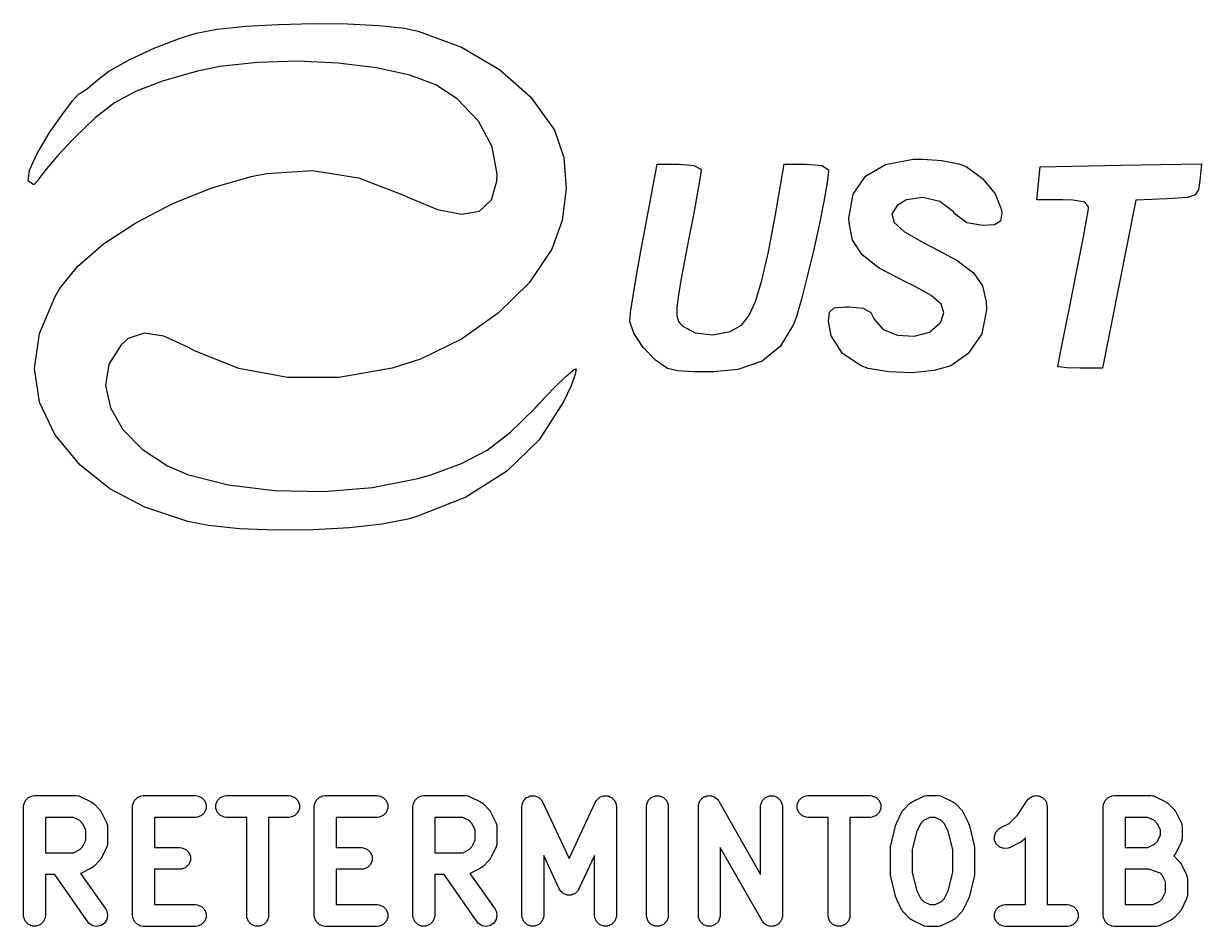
# Model space of a CAD drawing. Header units: inches. Extents: x -1.62 to 1.64, y 0 to 4.72.
# Drawn here: x -0.174 to 0.464, y 2.432 to 2.921 of the extents above; entities that cross this region are included whole.
import ezdxf

# ---------------------------------------------------------------- set-up
doc = ezdxf.new("R2010")
doc.units = ezdxf.units.IN
doc.header["$MEASUREMENT"] = 0
doc.layers.add('BLACK', color=250, linetype='CONTINUOUS')

msp = doc.modelspace()

# ---------------------------------------------------------------- linework, layer by layer
at = {"layer": 'BLACK', "linetype": 'CONTINUOUS'}
for p, q in [((-0.08052, 2.91562), (-0.06912, 2.91782)), ((-0.06912, 2.91782), (-0.05383, 2.91945)), ((-0.05383, 2.91945), (-0.03604, 2.92048)), ((-0.03604, 2.92048), (-0.01714, 2.9209)), ((-0.01714, 2.9209), (0.00147, 2.9207)), ((0.00147, 2.9207), (0.0184, 2.91986)), ((0.0184, 2.91986), (0.03226, 2.91836)), ((0.03226, 2.91836), (0.03965, 2.91685)), ((0.03965, 2.91685), (0.0632, 2.90805)), ((-0.1029, 2.90769), (-0.08865, 2.91311)), ((-0.08865, 2.91311), (-0.08052, 2.91562)), ((-0.11647, 2.90144), (-0.1029, 2.90769)), ((0.0632, 2.90805), (0.08376, 2.896)), ((-0.1278, 2.8951), (-0.11647, 2.90144)), ((-0.0677, 2.89757), (-0.08052, 2.89489)), ((-0.04734, 2.89985), (-0.0677, 2.89757)), ((-0.0255, 2.90045), (-0.04734, 2.89985)), ((-0.00355, 2.89945), (-0.0255, 2.90045)), ((0.01713, 2.89694), (-0.00355, 2.89945)), ((-0.13534, 2.8894), (-0.1278, 2.8951)), ((-0.08052, 2.89489), (-0.09877, 2.88965)), ((0.03517, 2.89298), (0.01713, 2.89694)), ((0.04921, 2.88765), (0.03517, 2.89298)), ((0.08376, 2.896), (0.10058, 2.88125)), ((-0.14352, 2.8831), (-0.13949, 2.88571)), ((-0.13949, 2.88571), (-0.13534, 2.8894)), ((-0.09877, 2.88965), (-0.11301, 2.88427)), ((0.06084, 2.88006), (0.04921, 2.88765)), ((-0.15287, 2.87207), (-0.14756, 2.87899)), ((-0.14756, 2.87899), (-0.14407, 2.88276)), ((-0.14407, 2.88276), (-0.14352, 2.8831)), ((-0.12472, 2.87792), (-0.13537, 2.8698)), ((-0.11301, 2.88427), (-0.12472, 2.87792)), ((0.07238, 2.868), (0.06084, 2.88006)), ((0.10058, 2.88125), (0.1129, 2.86433)), ((-0.15906, 2.8632), (-0.15287, 2.87207)), ((-0.13537, 2.8698), (-0.14644, 2.85909)), ((0.07982, 2.85409), (0.07238, 2.868)), ((-0.16676, 2.85056), (-0.15957, 2.86243)), ((-0.15957, 2.86243), (-0.15906, 2.8632)), ((-0.14644, 2.85909), (-0.14751, 2.85798)), ((0.1129, 2.86433), (0.11357, 2.86309)), ((0.11357, 2.86309), (0.11856, 2.84844)), ((-0.14751, 2.85798), (-0.15546, 2.84938)), ((0.08246, 2.83939), (0.07982, 2.85409)), ((-0.17082, 2.84151), (-0.16676, 2.85056)), ((-0.15546, 2.84938), (-0.16172, 2.84219)), ((0.11856, 2.84844), (0.11996, 2.83155)), ((0.29286, 2.84453), (0.30789, 2.84738)), ((0.30789, 2.84738), (0.31313, 2.84754)), ((0.31313, 2.84754), (0.3234, 2.8468)), ((0.3234, 2.8468), (0.33266, 2.84491)), ((-0.17159, 2.83575), (-0.17082, 2.84151)), ((-0.16172, 2.84219), (-0.16546, 2.83738)), ((-0.0507, 2.83808), (-0.04251, 2.83971)), ((-0.04251, 2.83971), (-0.01756, 2.84125)), ((-0.01756, 2.84125), (0.00734, 2.83729)), ((0.1617, 2.80515), (0.16911, 2.84477)), ((0.16911, 2.84477), (0.18103, 2.84477)), ((0.18103, 2.84477), (0.18909, 2.84406)), ((0.18909, 2.84406), (0.19281, 2.8421)), ((0.19296, 2.84148), (0.19245, 2.83769)), ((0.19281, 2.8421), (0.19296, 2.84148)), ((0.23306, 2.81646), (0.238, 2.84477)), ((0.238, 2.84477), (0.25001, 2.84477)), ((0.25001, 2.84477), (0.25839, 2.84407)), ((0.25839, 2.84407), (0.26187, 2.84186)), ((0.26202, 2.84101), (0.26135, 2.83477)), ((0.26187, 2.84186), (0.26202, 2.84101)), ((0.28196, 2.8382), (0.29286, 2.84453)), ((0.33266, 2.84491), (0.3365, 2.84345)), ((0.3365, 2.84345), (0.34549, 2.83696)), ((0.37493, 2.82544), (0.37666, 2.84339)), ((0.37666, 2.84339), (0.42035, 2.84415)), ((0.42035, 2.84415), (0.46404, 2.84492)), ((0.46404, 2.84492), (0.46317, 2.83587)), ((-0.16892, 2.83372), (-0.17159, 2.83575)), ((-0.16827, 2.83379), (-0.16892, 2.83372)), ((-0.16615, 2.83603), (-0.16827, 2.83379)), ((-0.16546, 2.83738), (-0.16615, 2.83603)), ((-0.0721, 2.83193), (-0.0507, 2.83808)), ((0.00734, 2.83729), (0.03227, 2.82782)), ((0.0794, 2.82536), (0.0823, 2.8355)), ((0.0823, 2.8355), (0.08246, 2.83939)), ((0.19245, 2.83769), (0.19105, 2.82957)), ((0.26135, 2.83477), (0.25956, 2.82457)), ((0.27532, 2.8285), (0.28196, 2.8382)), ((0.34549, 2.83696), (0.35237, 2.8286)), ((0.46317, 2.83587), (0.46247, 2.83089)), ((-0.09328, 2.82339), (-0.0721, 2.83193)), ((0.03227, 2.82782), (0.03412, 2.8269)), ((0.03412, 2.8269), (0.05024, 2.82013)), ((0.11996, 2.83155), (0.1178, 2.81433)), ((0.19105, 2.82957), (0.18896, 2.81819)), ((0.27307, 2.81553), (0.27532, 2.8285)), ((0.35237, 2.8286), (0.35579, 2.8201)), ((0.4607, 2.82811), (0.45651, 2.82678)), ((0.46247, 2.83089), (0.4607, 2.82811)), ((-0.11318, 2.81306), (-0.09328, 2.82339)), ((0.07301, 2.81939), (0.0794, 2.82536)), ((0.25956, 2.82457), (0.25694, 2.81178)), ((0.29917, 2.82234), (0.29637, 2.81778)), ((0.30425, 2.8255), (0.29917, 2.82234)), ((0.31314, 2.82671), (0.30425, 2.8255)), ((0.32227, 2.8245), (0.31314, 2.82671)), ((0.32949, 2.81908), (0.32227, 2.8245)), ((0.38892, 2.82544), (0.37493, 2.82544)), ((0.39432, 2.82529), (0.38892, 2.82544)), ((0.40086, 2.82415), (0.39432, 2.82529)), ((0.40291, 2.82172), (0.40086, 2.82415)), ((0.4018, 2.8144), (0.40278, 2.82049)), ((0.40278, 2.82049), (0.40291, 2.82172)), ((0.42847, 2.82519), (0.41044, 2.73428)), ((0.44539, 2.826), (0.42847, 2.82519)), ((0.44853, 2.82616), (0.44539, 2.826)), ((0.45651, 2.82678), (0.44853, 2.82616)), ((0.05024, 2.82013), (0.06325, 2.81764)), ((0.06325, 2.81764), (0.07301, 2.81939)), ((0.1178, 2.81433), (0.11216, 2.79878)), ((0.18896, 2.81819), (0.18636, 2.80464)), ((0.22949, 2.79736), (0.23306, 2.81646)), ((0.27314, 2.81294), (0.27307, 2.81553)), ((0.29637, 2.81778), (0.29758, 2.81319)), ((0.3306, 2.81776), (0.32949, 2.81908)), ((0.33698, 2.81295), (0.3306, 2.81776)), ((0.35594, 2.81816), (0.35521, 2.81382)), ((0.35579, 2.8201), (0.35594, 2.81816)), ((0.39998, 2.80443), (0.4018, 2.8144)), ((-0.13076, 2.80152), (-0.11318, 2.81306)), ((0.25694, 2.81178), (0.25383, 2.79778)), ((0.27509, 2.80356), (0.27314, 2.81294)), ((0.29758, 2.81319), (0.30321, 2.80812)), ((0.30321, 2.80812), (0.31362, 2.80213)), ((0.34569, 2.81162), (0.33698, 2.81295)), ((0.35195, 2.81198), (0.34569, 2.81162)), ((0.35521, 2.81382), (0.35195, 2.81198)), ((-0.14494, 2.78936), (-0.13076, 2.80152)), ((0.16068, 2.79968), (0.1617, 2.80515)), ((0.18636, 2.80464), (0.18546, 2.80004)), ((0.28028, 2.79568), (0.27509, 2.80356)), ((0.31362, 2.80213), (0.31853, 2.7997)), ((0.39752, 2.79165), (0.39998, 2.80443)), ((0.11216, 2.79878), (0.09982, 2.78055)), ((0.15816, 2.78557), (0.16068, 2.79968)), ((0.18546, 2.80004), (0.18253, 2.7849)), ((0.22595, 2.78181), (0.22949, 2.79736)), ((0.25383, 2.79778), (0.25052, 2.78393)), ((0.28943, 2.78849), (0.28028, 2.79568)), ((0.31853, 2.7997), (0.33177, 2.79263)), ((-0.15469, 2.77718), (-0.14494, 2.78936)), ((0.33177, 2.79263), (0.34047, 2.78599)), ((0.39462, 2.77709), (0.39752, 2.79165)), ((0.15613, 2.77345), (0.15816, 2.78557)), ((0.18253, 2.7849), (0.18065, 2.77423)), ((0.25052, 2.78393), (0.24734, 2.77161)), ((0.30328, 2.78113), (0.28943, 2.78849)), ((0.34047, 2.78599), (0.34544, 2.77884)), ((-0.1572, 2.77277), (-0.15469, 2.77718)), ((0.09982, 2.78055), (0.08311, 2.76399)), ((0.22248, 2.77046), (0.22595, 2.78181)), ((0.30779, 2.77897), (0.30328, 2.78113)), ((0.31758, 2.77356), (0.30779, 2.77897)), ((0.34544, 2.77884), (0.34748, 2.77024)), ((0.39312, 2.76968), (0.39462, 2.77709)), ((-0.16539, 2.75302), (-0.1572, 2.77277)), ((0.15478, 2.76448), (0.15613, 2.77345)), ((0.18065, 2.77423), (0.17977, 2.76709)), ((0.21886, 2.76261), (0.22248, 2.77046)), ((0.24734, 2.77161), (0.2446, 2.7622)), ((0.32295, 2.76894), (0.31758, 2.77356)), ((0.34748, 2.77024), (0.34766, 2.7658)), ((0.39044, 2.75631), (0.39312, 2.76968)), ((0.08311, 2.76399), (0.06311, 2.74992)), ((0.15429, 2.75979), (0.15478, 2.76448)), ((0.17977, 2.76709), (0.17981, 2.76253)), ((0.26202, 2.75975), (0.26252, 2.76467)), ((0.26252, 2.76467), (0.26505, 2.76686)), ((0.26505, 2.76686), (0.27119, 2.76742)), ((0.27119, 2.76742), (0.27314, 2.76743)), ((0.27314, 2.76743), (0.28078, 2.76682)), ((0.28078, 2.76682), (0.28489, 2.76436)), ((0.28489, 2.76436), (0.28679, 2.76078)), ((0.32286, 2.75926), (0.3245, 2.7644)), ((0.3245, 2.7644), (0.32295, 2.76894)), ((0.34766, 2.7658), (0.34508, 2.7529)), ((0.15429, 2.75958), (0.15429, 2.75979)), ((0.15645, 2.75318), (0.15429, 2.75958)), ((0.17981, 2.76253), (0.18073, 2.75962)), ((0.18073, 2.75962), (0.18246, 2.75741)), ((0.18246, 2.75741), (0.18274, 2.75713)), ((0.18274, 2.75713), (0.18985, 2.75339)), ((0.20879, 2.75414), (0.21487, 2.75758)), ((0.21487, 2.75758), (0.21886, 2.76261)), ((0.24307, 2.75798), (0.23582, 2.74599)), ((0.2446, 2.7622), (0.24307, 2.75798)), ((0.26349, 2.75174), (0.26202, 2.75975)), ((0.28679, 2.76078), (0.29155, 2.75516)), ((0.31678, 2.75379), (0.32257, 2.75875)), ((0.32257, 2.75875), (0.32286, 2.75926)), ((-0.1681, 2.73401), (-0.16539, 2.75302)), ((-0.11734, 2.7503), (-0.12128, 2.74695)), ((-0.10875, 2.75321), (-0.11734, 2.7503)), ((-0.09817, 2.75165), (-0.10875, 2.75321)), ((-0.085, 2.74558), (-0.09817, 2.75165)), ((0.16158, 2.74554), (0.15645, 2.75318)), ((0.18985, 2.75339), (0.19933, 2.7524)), ((0.19933, 2.7524), (0.20879, 2.75414)), ((0.26961, 2.7423), (0.26349, 2.75174)), ((0.29155, 2.75516), (0.2994, 2.75208)), ((0.2994, 2.75208), (0.30843, 2.75159)), ((0.30843, 2.75159), (0.31678, 2.75379)), ((0.34508, 2.7529), (0.33761, 2.74222)), ((0.38828, 2.74547), (0.39044, 2.75631)), ((-0.12128, 2.74695), (-0.12788, 2.73649)), ((-0.08153, 2.74369), (-0.085, 2.74558)), ((0.06311, 2.74992), (0.04091, 2.73913)), ((0.16819, 2.73854), (0.16158, 2.74554)), ((0.23582, 2.74599), (0.22606, 2.73803)), ((0.38685, 2.73812), (0.38828, 2.74547)), ((-0.05738, 2.73406), (-0.08153, 2.74369)), ((0.04091, 2.73913), (0.02564, 2.73423)), ((0.17478, 2.73405), (0.16819, 2.73854)), ((0.22606, 2.73803), (0.21293, 2.7336)), ((0.27964, 2.73548), (0.26961, 2.7423)), ((0.33761, 2.74222), (0.32821, 2.7356)), ((0.38633, 2.73523), (0.38685, 2.73812)), ((-0.16535, 2.71579), (-0.1681, 2.73401)), ((-0.12788, 2.73649), (-0.12967, 2.72486)), ((-0.03106, 2.72923), (-0.05738, 2.73406)), ((0.02564, 2.73423), (-0.00319, 2.72927)), ((0.11993, 2.73002), (0.12413, 2.73349)), ((0.12413, 2.73349), (0.12523, 2.73387)), ((0.12523, 2.73387), (0.12483, 2.73086)), ((0.1802, 2.73291), (0.17478, 2.73405)), ((0.18926, 2.73226), (0.1802, 2.73291)), ((0.19988, 2.73226), (0.18926, 2.73226)), ((0.21293, 2.7336), (0.19988, 2.73226)), ((0.28341, 2.73417), (0.27964, 2.73548)), ((0.2946, 2.7322), (0.28341, 2.73417)), ((0.30731, 2.73179), (0.2946, 2.7322)), ((0.31928, 2.73293), (0.30731, 2.73179)), ((0.32821, 2.7356), (0.31928, 2.73293)), ((0.38681, 2.73496), (0.38633, 2.73523)), ((0.3911, 2.73447), (0.38681, 2.73496)), ((0.39839, 2.73428), (0.3911, 2.73447)), ((0.41044, 2.73428), (0.39839, 2.73428)), ((-0.12967, 2.72486), (-0.12701, 2.71281)), ((-0.00319, 2.72927), (-0.03106, 2.72923)), ((0.11348, 2.72373), (0.11993, 2.73002)), ((0.12483, 2.73086), (0.12237, 2.72439)), ((0.10563, 2.71543), (0.11348, 2.72373)), ((0.12237, 2.72439), (0.11846, 2.71598)), ((-0.15714, 2.69838), (-0.16535, 2.71579)), ((-0.12701, 2.71281), (-0.12028, 2.70105)), ((0.08977, 2.69956), (0.10308, 2.71265)), ((0.10308, 2.71265), (0.10563, 2.71543)), ((0.11846, 2.71598), (0.10518, 2.69549)), ((-0.12028, 2.70105), (-0.10985, 2.69032)), ((0.07708, 2.68995), (0.08977, 2.69956)), ((-0.14347, 2.68182), (-0.15714, 2.69838)), ((0.10518, 2.69549), (0.0875, 2.67831)), ((-0.10985, 2.69032), (-0.09609, 2.68135)), ((0.06326, 2.68265), (0.07708, 2.68995)), ((-0.14295, 2.68132), (-0.14347, 2.68182)), ((-0.12728, 2.66886), (-0.14295, 2.68132)), ((-0.09609, 2.68135), (-0.08531, 2.67672)), ((0.04655, 2.67651), (0.06326, 2.68265)), ((-0.08531, 2.67672), (-0.0633, 2.67103)), ((0.01504, 2.6697), (0.0396, 2.6745)), ((0.0396, 2.6745), (0.04655, 2.67651)), ((0.0875, 2.67831), (0.06544, 2.66446)), ((-0.10831, 2.659), (-0.12728, 2.66886)), ((-0.0633, 2.67103), (-0.0381, 2.66797)), ((-0.0381, 2.66797), (-0.01143, 2.66752)), ((-0.01143, 2.66752), (0.01504, 2.6697)), ((0.06544, 2.66446), (0.03905, 2.65398)), ((-0.08504, 2.65121), (-0.10831, 2.659)), ((-0.07394, 2.64904), (-0.08504, 2.65121)), ((-0.05706, 2.64734), (-0.07394, 2.64904)), ((0.02021, 2.64973), (0.00257, 2.64779)), ((0.03412, 2.65253), (0.02021, 2.64973)), ((0.03905, 2.65398), (0.03412, 2.65253)), ((-0.03764, 2.64658), (-0.05706, 2.64734)), ((-0.01724, 2.64674), (-0.03764, 2.64658)), ((0.00257, 2.64779), (-0.01724, 2.64674)), ((-0.17308, 2.50018), (-0.17145, 2.50181)), ((-0.17145, 2.50181), (-0.16932, 2.50269)), ((-0.16932, 2.50269), (-0.16817, 2.5028)), ((-0.16817, 2.5028), (-0.14567, 2.5028)), ((-0.14567, 2.5028), (-0.14452, 2.50269)), ((-0.14452, 2.50269), (-0.14432, 2.50261)), ((-0.14432, 2.50261), (-0.14411, 2.50259)), ((-0.14411, 2.50259), (-0.14303, 2.50218)), ((-0.14303, 2.50218), (-0.13741, 2.49937)), ((-0.11402, 2.50018), (-0.11239, 2.50181)), ((-0.11239, 2.50181), (-0.11027, 2.50269)), ((-0.11027, 2.50269), (-0.10911, 2.5028)), ((-0.10911, 2.5028), (-0.08099, 2.5028)), ((-0.08099, 2.5028), (-0.07984, 2.50269)), ((-0.07984, 2.50269), (-0.07771, 2.50181)), ((-0.07771, 2.50181), (-0.07608, 2.50018)), ((-0.06903, 2.50018), (-0.0674, 2.50181)), ((-0.0674, 2.50181), (-0.06527, 2.50269)), ((-0.06527, 2.50269), (-0.06412, 2.5028)), ((-0.06412, 2.5028), (-0.03037, 2.5028)), ((-0.03037, 2.5028), (-0.02922, 2.50269)), ((-0.02922, 2.50269), (-0.02709, 2.50181)), ((-0.02709, 2.50181), (-0.02546, 2.50018)), ((-0.0156, 2.50018), (-0.01397, 2.50181)), ((-0.01397, 2.50181), (-0.01184, 2.50269)), ((-0.01184, 2.50269), (-0.01069, 2.5028)), ((-0.01069, 2.5028), (0.01743, 2.5028)), ((0.01743, 2.5028), (0.01859, 2.50269)), ((0.01859, 2.50269), (0.02071, 2.50181)), ((0.02071, 2.50181), (0.02234, 2.50018)), ((0.03783, 2.50018), (0.03946, 2.50181)), ((0.03946, 2.50181), (0.04159, 2.50269)), ((0.04159, 2.50269), (0.04274, 2.5028)), ((0.04274, 2.5028), (0.06524, 2.5028)), ((0.06524, 2.5028), (0.06639, 2.50269)), ((0.06639, 2.50269), (0.06659, 2.50261)), ((0.06659, 2.50261), (0.0668, 2.50259)), ((0.0668, 2.50259), (0.06788, 2.50218)), ((0.06788, 2.50218), (0.0735, 2.49937)), ((0.09761, 2.5009), (0.0983, 2.50166)), ((0.0983, 2.50166), (0.09842, 2.50171)), ((0.09842, 2.50171), (0.09852, 2.50181)), ((0.09852, 2.50181), (0.09946, 2.5022)), ((0.09946, 2.5022), (0.10039, 2.50263)), ((0.10039, 2.50263), (0.10052, 2.50264)), ((0.10052, 2.50264), (0.10065, 2.50269)), ((0.10065, 2.50269), (0.10167, 2.50269)), ((0.10167, 2.50269), (0.10269, 2.50273)), ((0.10269, 2.50273), (0.10282, 2.50269)), ((0.10282, 2.50269), (0.10295, 2.50269)), ((0.10295, 2.50269), (0.1039, 2.5023)), ((0.1039, 2.5023), (0.10486, 2.50195)), ((0.10486, 2.50195), (0.10496, 2.50186)), ((0.10496, 2.50186), (0.10508, 2.50181)), ((0.10508, 2.50181), (0.1058, 2.50108)), ((0.13716, 2.50108), (0.13789, 2.50181)), ((0.13789, 2.50181), (0.13801, 2.50186)), ((0.13801, 2.50186), (0.13811, 2.50195)), ((0.13811, 2.50195), (0.13907, 2.5023)), ((0.13907, 2.5023), (0.14002, 2.50269)), ((0.14002, 2.50269), (0.14015, 2.50269)), ((0.14015, 2.50269), (0.14027, 2.50273)), ((0.14027, 2.50273), (0.1413, 2.50269)), ((0.1413, 2.50269), (0.14232, 2.50269)), ((0.14232, 2.50269), (0.14244, 2.50264)), ((0.14244, 2.50264), (0.14257, 2.50263)), ((0.14257, 2.50263), (0.1435, 2.5022)), ((0.1435, 2.5022), (0.14445, 2.50181)), ((0.14445, 2.50181), (0.14454, 2.50171)), ((0.14454, 2.50171), (0.14466, 2.50166)), ((0.14466, 2.50166), (0.14535, 2.5009)), ((0.16438, 2.50018), (0.16601, 2.50181)), ((0.16601, 2.50181), (0.16814, 2.50269)), ((0.16814, 2.50269), (0.17044, 2.50269)), ((0.17044, 2.50269), (0.17257, 2.50181)), ((0.17257, 2.50181), (0.1742, 2.50018)), ((0.19354, 2.50135), (0.19386, 2.50154)), ((0.19386, 2.50154), (0.19413, 2.50181)), ((0.19413, 2.50181), (0.19486, 2.50211)), ((0.19486, 2.50211), (0.19554, 2.5025)), ((0.19554, 2.5025), (0.19591, 2.50254)), ((0.19591, 2.50254), (0.19626, 2.50269)), ((0.19626, 2.50269), (0.19704, 2.50269)), ((0.19704, 2.50269), (0.19782, 2.50279)), ((0.19782, 2.50279), (0.19819, 2.50269)), ((0.19819, 2.50269), (0.19856, 2.50269)), ((0.19856, 2.50269), (0.19929, 2.50239)), ((0.19929, 2.50239), (0.20005, 2.50218)), ((0.20005, 2.50218), (0.20034, 2.50195)), ((0.20034, 2.50195), (0.20069, 2.50181)), ((0.20069, 2.50181), (0.20125, 2.50125)), ((0.22625, 2.50018), (0.22788, 2.50181)), ((0.22788, 2.50181), (0.23, 2.50269)), ((0.23, 2.50269), (0.23231, 2.50269)), ((0.23231, 2.50269), (0.23444, 2.50181)), ((0.23444, 2.50181), (0.23607, 2.50018)), ((0.24593, 2.50018), (0.24756, 2.50181)), ((0.24756, 2.50181), (0.24969, 2.50269)), ((0.24969, 2.50269), (0.25084, 2.5028)), ((0.25084, 2.5028), (0.28459, 2.5028)), ((0.28459, 2.5028), (0.28574, 2.50269)), ((0.28574, 2.50269), (0.28787, 2.50181)), ((0.28787, 2.50181), (0.2895, 2.50018)), ((0.30726, 2.49937), (0.31288, 2.50218)), ((0.31288, 2.50218), (0.31396, 2.50259)), ((0.31396, 2.50259), (0.31417, 2.50261)), ((0.31417, 2.50261), (0.31437, 2.50269)), ((0.31437, 2.50269), (0.31552, 2.5028)), ((0.31552, 2.5028), (0.32115, 2.5028)), ((0.32115, 2.5028), (0.3223, 2.50269)), ((0.3223, 2.50269), (0.32249, 2.50261)), ((0.32249, 2.50261), (0.3227, 2.50259)), ((0.3227, 2.50259), (0.32379, 2.50218)), ((0.32379, 2.50218), (0.32941, 2.49937)), ((0.37088, 2.50139), (0.37129, 2.50181)), ((0.37129, 2.50181), (0.37183, 2.50203)), ((0.37183, 2.50203), (0.37231, 2.50235)), ((0.37231, 2.50235), (0.37288, 2.50246)), ((0.37288, 2.50246), (0.37342, 2.50269)), ((0.37342, 2.50269), (0.374, 2.50269)), ((0.374, 2.50269), (0.37457, 2.5028)), ((0.37457, 2.5028), (0.37514, 2.50269)), ((0.37514, 2.50269), (0.37573, 2.50269)), ((0.37573, 2.50269), (0.37626, 2.50247)), ((0.37626, 2.50247), (0.37683, 2.50235)), ((0.37683, 2.50235), (0.37732, 2.50203)), ((0.37732, 2.50203), (0.37786, 2.50181)), ((0.37786, 2.50181), (0.37827, 2.5014)), ((0.41185, 2.50018), (0.41348, 2.50181)), ((0.41348, 2.50181), (0.41561, 2.50269)), ((0.41561, 2.50269), (0.41676, 2.5028)), ((0.41676, 2.5028), (0.43644, 2.5028)), ((0.43644, 2.5028), (0.4376, 2.50269)), ((0.4376, 2.50269), (0.43779, 2.50261)), ((0.43779, 2.50261), (0.438, 2.50259)), ((0.438, 2.50259), (0.43908, 2.50218)), ((0.43908, 2.50218), (0.44471, 2.49937)), ((-0.17407, 2.4969), (-0.17396, 2.49805)), ((-0.17407, 2.43784), (-0.17407, 2.4969)), ((-0.17396, 2.49805), (-0.17308, 2.50018)), ((-0.13741, 2.49937), (-0.13691, 2.49905)), ((-0.13691, 2.49905), (-0.13677, 2.49899)), ((-0.13677, 2.49899), (-0.1366, 2.49886)), ((-0.1366, 2.49886), (-0.13643, 2.49875)), ((-0.13643, 2.49875), (-0.13632, 2.49863)), ((-0.13632, 2.49863), (-0.13587, 2.49826)), ((-0.13587, 2.49826), (-0.13306, 2.49545)), ((-0.13306, 2.49545), (-0.13269, 2.495)), ((-0.11502, 2.4969), (-0.11491, 2.49805)), ((-0.11502, 2.43784), (-0.11502, 2.4969)), ((-0.11491, 2.49805), (-0.11402, 2.50018)), ((-0.07608, 2.50018), (-0.0752, 2.49805)), ((-0.0752, 2.49574), (-0.07608, 2.49362)), ((-0.0752, 2.49805), (-0.0752, 2.49574)), ((-0.06991, 2.49805), (-0.06903, 2.50018)), ((-0.06991, 2.49574), (-0.06991, 2.49805)), ((-0.06903, 2.49362), (-0.06991, 2.49574)), ((-0.02546, 2.50018), (-0.02458, 2.49805)), ((-0.02458, 2.49574), (-0.02546, 2.49362)), ((-0.02458, 2.49805), (-0.02458, 2.49574)), ((-0.01659, 2.4969), (-0.01648, 2.49805)), ((-0.01659, 2.43784), (-0.01659, 2.4969)), ((-0.01648, 2.49805), (-0.0156, 2.50018)), ((0.02234, 2.50018), (0.02322, 2.49805)), ((0.02322, 2.49574), (0.02234, 2.49362)), ((0.02322, 2.49805), (0.02322, 2.49574)), ((0.03684, 2.4969), (0.03695, 2.49805)), ((0.03684, 2.43784), (0.03684, 2.4969)), ((0.03695, 2.49805), (0.03783, 2.50018)), ((0.0735, 2.49937), (0.074, 2.49905)), ((0.074, 2.49905), (0.07414, 2.49899)), ((0.07414, 2.49899), (0.07431, 2.49886)), ((0.07431, 2.49886), (0.07448, 2.49875)), ((0.07448, 2.49875), (0.07459, 2.49863)), ((0.07459, 2.49863), (0.07504, 2.49826)), ((0.07504, 2.49826), (0.07785, 2.49545)), ((0.07785, 2.49545), (0.07822, 2.495)), ((0.09589, 2.4969), (0.09597, 2.49765)), ((0.09589, 2.43784), (0.09589, 2.4969)), ((0.09596, 2.49779), (0.09599, 2.49787)), ((0.09597, 2.49765), (0.09596, 2.49779)), ((0.09599, 2.49787), (0.09601, 2.49805)), ((0.09601, 2.49805), (0.0964, 2.499)), ((0.0964, 2.499), (0.09675, 2.49996)), ((0.09675, 2.49996), (0.09684, 2.50006)), ((0.09684, 2.50006), (0.09689, 2.50018)), ((0.09689, 2.50018), (0.09761, 2.5009)), ((0.1058, 2.50108), (0.10656, 2.50039)), ((0.10656, 2.50039), (0.10665, 2.50023)), ((0.10665, 2.50023), (0.10671, 2.50018)), ((0.10671, 2.50018), (0.10676, 2.50005)), ((0.10676, 2.50005), (0.10715, 2.49939)), ((0.10715, 2.49939), (0.12148, 2.46868)), ((0.12148, 2.46868), (0.13582, 2.49939)), ((0.13582, 2.49939), (0.1362, 2.50005)), ((0.1362, 2.50005), (0.13626, 2.50018)), ((0.13626, 2.50018), (0.13631, 2.50023)), ((0.13631, 2.50023), (0.13641, 2.50039)), ((0.13641, 2.50039), (0.13716, 2.50108)), ((0.14535, 2.5009), (0.14608, 2.50018)), ((0.14608, 2.50018), (0.14613, 2.50006)), ((0.14613, 2.50006), (0.14622, 2.49996)), ((0.14622, 2.49996), (0.14657, 2.499)), ((0.14657, 2.499), (0.14696, 2.49805)), ((0.14696, 2.49805), (0.14698, 2.49787)), ((0.14698, 2.49787), (0.147, 2.49779)), ((0.147, 2.49779), (0.147, 2.49765)), ((0.147, 2.49765), (0.14707, 2.4969)), ((0.14707, 2.4969), (0.14707, 2.43784)), ((0.16338, 2.4969), (0.1635, 2.49805)), ((0.16338, 2.43784), (0.16338, 2.4969)), ((0.1635, 2.49805), (0.16438, 2.50018)), ((0.1742, 2.50018), (0.17508, 2.49805)), ((0.17508, 2.49805), (0.17519, 2.4969)), ((0.17519, 2.4969), (0.17519, 2.43784)), ((0.1915, 2.4969), (0.19153, 2.49719)), ((0.1915, 2.43784), (0.1915, 2.4969)), ((0.19152, 2.49731), (0.19156, 2.49746)), ((0.19153, 2.49719), (0.19152, 2.49731)), ((0.19156, 2.49746), (0.19162, 2.49805)), ((0.19162, 2.49805), (0.19192, 2.49877)), ((0.19192, 2.49877), (0.19213, 2.49953)), ((0.19213, 2.49953), (0.19236, 2.49983)), ((0.19236, 2.49983), (0.1925, 2.50018)), ((0.1925, 2.50018), (0.19306, 2.50073)), ((0.19306, 2.50073), (0.19354, 2.50135)), ((0.20125, 2.50125), (0.20187, 2.50077)), ((0.20187, 2.50077), (0.20221, 2.50029)), ((0.20221, 2.50029), (0.20232, 2.50018)), ((0.20232, 2.50018), (0.20237, 2.50007)), ((0.20237, 2.50007), (0.20254, 2.49983)), ((0.20254, 2.49983), (0.22525, 2.46008)), ((0.22525, 2.4969), (0.22536, 2.49805)), ((0.22525, 2.46008), (0.22525, 2.4969)), ((0.22536, 2.49805), (0.22625, 2.50018)), ((0.23607, 2.50018), (0.23695, 2.49805)), ((0.23695, 2.49805), (0.23706, 2.4969)), ((0.23706, 2.4969), (0.23706, 2.43784)), ((0.24505, 2.49805), (0.24593, 2.50018)), ((0.24505, 2.49574), (0.24505, 2.49805)), ((0.24593, 2.49362), (0.24505, 2.49574)), ((0.2895, 2.50018), (0.29038, 2.49805)), ((0.29038, 2.49574), (0.2895, 2.49362)), ((0.29038, 2.49805), (0.29038, 2.49574)), ((0.30254, 2.495), (0.30291, 2.49545)), ((0.30291, 2.49545), (0.30572, 2.49826)), ((0.30572, 2.49826), (0.30617, 2.49863)), ((0.30617, 2.49863), (0.30628, 2.49875)), ((0.30628, 2.49875), (0.30645, 2.49886)), ((0.30645, 2.49886), (0.30662, 2.49899)), ((0.30662, 2.49899), (0.30676, 2.49905)), ((0.30676, 2.49905), (0.30726, 2.49937)), ((0.32941, 2.49937), (0.32991, 2.49905)), ((0.32991, 2.49905), (0.33005, 2.49899)), ((0.33005, 2.49899), (0.33021, 2.49886)), ((0.33021, 2.49886), (0.33039, 2.49875)), ((0.33039, 2.49875), (0.33049, 2.49863)), ((0.33049, 2.49863), (0.33095, 2.49826)), ((0.33095, 2.49826), (0.33376, 2.49545)), ((0.33376, 2.49545), (0.33413, 2.495)), ((0.36436, 2.49222), (0.36966, 2.50017)), ((0.36966, 2.50017), (0.36966, 2.50018)), ((0.36966, 2.50018), (0.36967, 2.50018)), ((0.36967, 2.50018), (0.3704, 2.50107)), ((0.36967, 2.50018), (0.36967, 2.50018)), ((0.3704, 2.50107), (0.37088, 2.50139)), ((0.37827, 2.5014), (0.37875, 2.50108)), ((0.37875, 2.50108), (0.37907, 2.50059)), ((0.37907, 2.50059), (0.37949, 2.50018)), ((0.37949, 2.50018), (0.37971, 2.49964)), ((0.37971, 2.49964), (0.38003, 2.49916)), ((0.38003, 2.49916), (0.38014, 2.49859)), ((0.38014, 2.49859), (0.38037, 2.49805)), ((0.38037, 2.49805), (0.38048, 2.49691)), ((0.38048, 2.49691), (0.38048, 2.4969)), ((0.38048, 2.4969), (0.38048, 2.4969)), ((0.38048, 2.4969), (0.38048, 2.4969)), ((0.38048, 2.4969), (0.38048, 2.44375)), ((0.41085, 2.4969), (0.41097, 2.49805)), ((0.41085, 2.43784), (0.41085, 2.4969)), ((0.41097, 2.49805), (0.41185, 2.50018)), ((0.44471, 2.49937), (0.4452, 2.49905)), ((0.4452, 2.49905), (0.44535, 2.49899)), ((0.44535, 2.49899), (0.44551, 2.49886)), ((0.44551, 2.49886), (0.44569, 2.49875)), ((0.44569, 2.49875), (0.44579, 2.49863)), ((0.44579, 2.49863), (0.44624, 2.49826)), ((0.44624, 2.49826), (0.44906, 2.49545)), ((0.44906, 2.49545), (0.44943, 2.495)), ((-0.14707, 2.49099), (-0.16226, 2.49099)), ((-0.16226, 2.49099), (-0.16226, 2.47187)), ((-0.14355, 2.48923), (-0.14707, 2.49099)), ((-0.14209, 2.48777), (-0.14355, 2.48923)), ((-0.13269, 2.495), (-0.13257, 2.49489)), ((-0.13257, 2.49489), (-0.13246, 2.49472)), ((-0.13246, 2.49472), (-0.13232, 2.49455)), ((-0.13232, 2.49455), (-0.13227, 2.49441)), ((-0.13227, 2.49441), (-0.13195, 2.49391)), ((-0.13195, 2.49391), (-0.12914, 2.48829)), ((-0.08099, 2.49099), (-0.10321, 2.49099)), ((-0.10321, 2.49099), (-0.10321, 2.47468)), ((-0.07984, 2.4911), (-0.08099, 2.49099)), ((-0.07771, 2.49199), (-0.07984, 2.4911)), ((-0.07608, 2.49362), (-0.07771, 2.49199)), ((-0.0674, 2.49199), (-0.06903, 2.49362)), ((-0.06527, 2.4911), (-0.0674, 2.49199)), ((-0.06412, 2.49099), (-0.06527, 2.4911)), ((-0.05315, 2.49099), (-0.06412, 2.49099)), ((-0.05315, 2.43784), (-0.05315, 2.49099)), ((-0.03037, 2.49099), (-0.04134, 2.49099)), ((-0.04134, 2.49099), (-0.04134, 2.43784)), ((-0.02922, 2.4911), (-0.03037, 2.49099)), ((-0.02709, 2.49199), (-0.02922, 2.4911)), ((-0.02546, 2.49362), (-0.02709, 2.49199)), ((0.01743, 2.49099), (-0.00478, 2.49099)), ((-0.00478, 2.49099), (-0.00478, 2.47468)), ((0.01859, 2.4911), (0.01743, 2.49099)), ((0.02071, 2.49199), (0.01859, 2.4911)), ((0.02234, 2.49362), (0.02071, 2.49199)), ((0.06385, 2.49099), (0.04865, 2.49099)), ((0.04865, 2.49099), (0.04865, 2.47187)), ((0.06737, 2.48923), (0.06385, 2.49099)), ((0.06882, 2.48777), (0.06737, 2.48923)), ((0.07822, 2.495), (0.07834, 2.49489)), ((0.07834, 2.49489), (0.07845, 2.49472)), ((0.07845, 2.49472), (0.07859, 2.49455)), ((0.07859, 2.49455), (0.07865, 2.49441)), ((0.07865, 2.49441), (0.07896, 2.49391)), ((0.07896, 2.49391), (0.08177, 2.48829)), ((0.24756, 2.49199), (0.24593, 2.49362)), ((0.24969, 2.4911), (0.24756, 2.49199)), ((0.25084, 2.49099), (0.24969, 2.4911)), ((0.26181, 2.49099), (0.25084, 2.49099)), ((0.26181, 2.43784), (0.26181, 2.49099)), ((0.28459, 2.49099), (0.27362, 2.49099)), ((0.27362, 2.49099), (0.27362, 2.43784)), ((0.28574, 2.4911), (0.28459, 2.49099)), ((0.28787, 2.49199), (0.28574, 2.4911)), ((0.2895, 2.49362), (0.28787, 2.49199)), ((0.29899, 2.48829), (0.3018, 2.49391)), ((0.3018, 2.49391), (0.30211, 2.49441)), ((0.30211, 2.49441), (0.30217, 2.49455)), ((0.30217, 2.49455), (0.30231, 2.49472)), ((0.30231, 2.49472), (0.30242, 2.49489)), ((0.30242, 2.49489), (0.30254, 2.495)), ((0.31339, 2.48923), (0.31194, 2.48777)), ((0.31691, 2.49099), (0.31339, 2.48923)), ((0.31975, 2.49099), (0.31691, 2.49099)), ((0.32327, 2.48923), (0.31975, 2.49099)), ((0.32473, 2.48777), (0.32327, 2.48923)), ((0.33413, 2.495), (0.33425, 2.49489)), ((0.33425, 2.49489), (0.33436, 2.49472)), ((0.33436, 2.49472), (0.33449, 2.49455)), ((0.33449, 2.49455), (0.33455, 2.49441)), ((0.33455, 2.49441), (0.33486, 2.49391)), ((0.33486, 2.49391), (0.33768, 2.48829)), ((0.35983, 2.48769), (0.36436, 2.49222)), ((0.43505, 2.49099), (0.42266, 2.49099)), ((0.42266, 2.49099), (0.42266, 2.47468)), ((0.43857, 2.48923), (0.43505, 2.49099)), ((0.44003, 2.48777), (0.43857, 2.48923)), ((0.44943, 2.495), (0.44954, 2.49489)), ((0.44954, 2.49489), (0.44966, 2.49472)), ((0.44966, 2.49472), (0.44979, 2.49455)), ((0.44979, 2.49455), (0.44985, 2.49441)), ((0.44985, 2.49441), (0.45016, 2.49391)), ((0.45016, 2.49391), (0.45297, 2.48829)), ((-0.14033, 2.48425), (-0.14209, 2.48777)), ((-0.14033, 2.47861), (-0.14033, 2.48425)), ((-0.12914, 2.48829), (-0.12873, 2.48721)), ((-0.12873, 2.48721), (-0.12871, 2.487)), ((-0.12871, 2.487), (-0.12863, 2.4868)), ((-0.12863, 2.4868), (-0.12852, 2.48565)), ((-0.12852, 2.48565), (-0.12852, 2.47721)), ((0.07058, 2.48425), (0.06882, 2.48777)), ((0.07058, 2.47861), (0.07058, 2.48425)), ((0.08177, 2.48829), (0.08218, 2.48721)), ((0.08218, 2.48721), (0.0822, 2.487)), ((0.0822, 2.487), (0.08228, 2.4868)), ((0.08228, 2.4868), (0.08239, 2.48565)), ((0.08239, 2.48565), (0.08239, 2.47721)), ((0.29573, 2.47583), (0.29854, 2.48708)), ((0.29854, 2.48708), (0.29857, 2.48717)), ((0.29857, 2.48717), (0.29858, 2.48721)), ((0.29858, 2.48721), (0.29876, 2.48769)), ((0.29876, 2.48769), (0.29893, 2.48817)), ((0.29893, 2.48817), (0.29896, 2.4882)), ((0.29896, 2.4882), (0.29899, 2.48829)), ((0.30984, 2.48359), (0.30737, 2.47367)), ((0.31194, 2.48777), (0.30984, 2.48359)), ((0.32682, 2.48359), (0.32473, 2.48777)), ((0.3293, 2.47367), (0.32682, 2.48359)), ((0.33768, 2.48829), (0.33771, 2.4882)), ((0.33771, 2.4882), (0.33773, 2.48817)), ((0.33773, 2.48817), (0.33791, 2.48769)), ((0.33791, 2.48769), (0.33809, 2.48721)), ((0.33809, 2.48721), (0.33809, 2.48717)), ((0.33809, 2.48717), (0.33812, 2.48708)), ((0.33812, 2.48708), (0.34093, 2.47583)), ((0.35184, 2.48076), (0.35257, 2.48295)), ((0.35257, 2.48295), (0.35408, 2.48469)), ((0.35408, 2.48469), (0.35506, 2.48531)), ((0.35506, 2.48531), (0.35983, 2.48769)), ((0.44179, 2.48425), (0.44003, 2.48777)), ((0.44179, 2.48142), (0.44179, 2.48425)), ((0.45297, 2.48829), (0.45339, 2.48721)), ((0.45339, 2.48721), (0.4534, 2.487)), ((0.4534, 2.487), (0.45348, 2.4868)), ((0.45348, 2.4868), (0.4536, 2.48565)), ((0.4536, 2.48565), (0.4536, 2.48002)), ((-0.14209, 2.47509), (-0.14033, 2.47861)), ((-0.12863, 2.47606), (-0.12871, 2.47586)), ((-0.12852, 2.47721), (-0.12863, 2.47606)), ((0.06882, 2.47509), (0.07058, 2.47861)), ((0.08228, 2.47606), (0.0822, 2.47586)), ((0.08239, 2.47721), (0.08228, 2.47606)), ((0.35201, 2.47846), (0.35184, 2.48076)), ((0.35304, 2.4764), (0.35201, 2.47846)), ((0.35478, 2.47489), (0.35304, 2.4764)), ((0.36597, 2.47755), (0.36034, 2.47474)), ((0.36646, 2.47787), (0.36597, 2.47755)), ((0.36661, 2.47793), (0.36646, 2.47787)), ((0.36677, 2.47806), (0.36661, 2.47793)), ((0.36695, 2.47817), (0.36677, 2.47806)), ((0.36705, 2.47829), (0.36695, 2.47817)), ((0.3675, 2.47866), (0.36705, 2.47829)), ((0.36867, 2.47983), (0.3675, 2.47866)), ((0.36867, 2.44375), (0.36867, 2.47983)), ((0.43505, 2.47468), (0.43857, 2.47644)), ((0.43857, 2.47644), (0.44003, 2.4779)), ((0.44003, 2.4779), (0.44179, 2.48142)), ((0.45297, 2.47738), (0.45016, 2.47176)), ((0.45339, 2.47846), (0.45297, 2.47738)), ((0.4534, 2.47868), (0.45339, 2.47846)), ((0.45348, 2.47887), (0.4534, 2.47868)), ((0.4536, 2.48002), (0.45348, 2.47887)), ((-0.16226, 2.47187), (-0.14707, 2.47187)), ((-0.14707, 2.47187), (-0.14355, 2.47363)), ((-0.14355, 2.47363), (-0.14209, 2.47509)), ((-0.12914, 2.47457), (-0.13195, 2.46895)), ((-0.12873, 2.47565), (-0.12914, 2.47457)), ((-0.12871, 2.47586), (-0.12873, 2.47565)), ((-0.10321, 2.47468), (-0.08943, 2.47468)), ((-0.08943, 2.47468), (-0.08828, 2.47457)), ((-0.08828, 2.47457), (-0.08615, 2.47369)), ((-0.08615, 2.47369), (-0.08452, 2.47206)), ((-0.08452, 2.47206), (-0.08364, 2.46993)), ((-0.08364, 2.46993), (-0.08364, 2.46762)), ((-0.00478, 2.47468), (0.009, 2.47468)), ((0.009, 2.47468), (0.01015, 2.47457)), ((0.01015, 2.47457), (0.01228, 2.47369)), ((0.01228, 2.47369), (0.01391, 2.47206)), ((0.01391, 2.47206), (0.01479, 2.46993)), ((0.01479, 2.46993), (0.01479, 2.46762)), ((0.04865, 2.47187), (0.06385, 2.47187)), ((0.06385, 2.47187), (0.06737, 2.47363)), ((0.06737, 2.47363), (0.06882, 2.47509)), ((0.08177, 2.47457), (0.07896, 2.46895)), ((0.08218, 2.47565), (0.08177, 2.47457)), ((0.0822, 2.47586), (0.08218, 2.47565)), ((0.11613, 2.45222), (0.1077, 2.47028)), ((0.1077, 2.47028), (0.1077, 2.43784)), ((0.13526, 2.47028), (0.12683, 2.45222)), ((0.13526, 2.43784), (0.13526, 2.47028)), ((0.22603, 2.43491), (0.20332, 2.47466)), ((0.20332, 2.47466), (0.20332, 2.43784)), ((0.29555, 2.4744), (0.29557, 2.4746)), ((0.29555, 2.46034), (0.29555, 2.4744)), ((0.29556, 2.47469), (0.29563, 2.47512)), ((0.29557, 2.4746), (0.29556, 2.47469)), ((0.29563, 2.47512), (0.29567, 2.47555)), ((0.29567, 2.47555), (0.2957, 2.47563)), ((0.2957, 2.47563), (0.29573, 2.47583)), ((0.30737, 2.47367), (0.30737, 2.46107)), ((0.3293, 2.46107), (0.3293, 2.47367)), ((0.34093, 2.47583), (0.34096, 2.47563)), ((0.34096, 2.47563), (0.341, 2.47555)), ((0.341, 2.47555), (0.34104, 2.47512)), ((0.34104, 2.47512), (0.3411, 2.47469)), ((0.3411, 2.47469), (0.34109, 2.4746)), ((0.34109, 2.4746), (0.34111, 2.4744)), ((0.34111, 2.4744), (0.34111, 2.46034)), ((0.35696, 2.47416), (0.35478, 2.47489)), ((0.35926, 2.47433), (0.35696, 2.47416)), ((0.36034, 2.47474), (0.35926, 2.47433)), ((0.42266, 2.47468), (0.43505, 2.47468)), ((0.44906, 2.47022), (0.44901, 2.47018)), ((0.44901, 2.47018), (0.44906, 2.47014)), ((0.44943, 2.47068), (0.44906, 2.47022)), ((0.44906, 2.47014), (0.45187, 2.46733)), ((0.44954, 2.47078), (0.44943, 2.47068)), ((0.44966, 2.47096), (0.44954, 2.47078)), ((0.44979, 2.47112), (0.44966, 2.47096)), ((0.44985, 2.47126), (0.44979, 2.47112)), ((0.45016, 2.47176), (0.44985, 2.47126)), ((-0.13741, 2.46349), (-0.14303, 2.46068)), ((-0.13691, 2.46381), (-0.13741, 2.46349)), ((-0.13677, 2.46386), (-0.13691, 2.46381)), ((-0.1366, 2.464), (-0.13677, 2.46386)), ((-0.13643, 2.46411), (-0.1366, 2.464)), ((-0.13632, 2.46423), (-0.13643, 2.46411)), ((-0.13587, 2.4646), (-0.13632, 2.46423)), ((-0.13306, 2.46741), (-0.13587, 2.4646)), ((-0.13269, 2.46786), (-0.13306, 2.46741)), ((-0.13257, 2.46797), (-0.13269, 2.46786)), ((-0.13246, 2.46814), (-0.13257, 2.46797)), ((-0.13232, 2.46831), (-0.13246, 2.46814)), ((-0.13227, 2.46845), (-0.13232, 2.46831)), ((-0.13195, 2.46895), (-0.13227, 2.46845)), ((-0.08615, 2.46386), (-0.08828, 2.46298)), ((-0.08452, 2.46549), (-0.08615, 2.46386)), ((-0.08364, 2.46762), (-0.08452, 2.46549)), ((0.01228, 2.46386), (0.01015, 2.46298)), ((0.01391, 2.46549), (0.01228, 2.46386)), ((0.01479, 2.46762), (0.01391, 2.46549)), ((0.0735, 2.46349), (0.06788, 2.46068)), ((0.074, 2.46381), (0.0735, 2.46349)), ((0.07414, 2.46386), (0.074, 2.46381)), ((0.07431, 2.464), (0.07414, 2.46386)), ((0.07448, 2.46411), (0.07431, 2.464)), ((0.07459, 2.46423), (0.07448, 2.46411)), ((0.07504, 2.4646), (0.07459, 2.46423)), ((0.07785, 2.46741), (0.07504, 2.4646)), ((0.07822, 2.46786), (0.07785, 2.46741)), ((0.07834, 2.46797), (0.07822, 2.46786)), ((0.07845, 2.46814), (0.07834, 2.46797)), ((0.07859, 2.46831), (0.07845, 2.46814)), ((0.07865, 2.46845), (0.07859, 2.46831)), ((0.07896, 2.46895), (0.07865, 2.46845)), ((0.45187, 2.46733), (0.45224, 2.46687)), ((0.45224, 2.46687), (0.45236, 2.46677)), ((0.45236, 2.46677), (0.45247, 2.46659)), ((0.45247, 2.46659), (0.4526, 2.46643)), ((0.4526, 2.46643), (0.45266, 2.46629)), ((0.45266, 2.46629), (0.45297, 2.46579)), ((0.45297, 2.46579), (0.45579, 2.46017)), ((-0.15718, 2.46006), (-0.16226, 2.46006)), ((-0.16226, 2.46006), (-0.16226, 2.43784)), ((-0.13926, 2.43445), (-0.15718, 2.46006)), ((-0.14303, 2.46068), (-0.14317, 2.46063)), ((-0.14317, 2.46063), (-0.12959, 2.44123)), ((-0.08943, 2.46287), (-0.10321, 2.46287)), ((-0.10321, 2.46287), (-0.10321, 2.44375)), ((-0.08828, 2.46298), (-0.08943, 2.46287)), ((0.009, 2.46287), (-0.00478, 2.46287)), ((-0.00478, 2.46287), (-0.00478, 2.44375)), ((0.01015, 2.46298), (0.009, 2.46287)), ((0.05373, 2.46006), (0.04865, 2.46006)), ((0.04865, 2.46006), (0.04865, 2.43784)), ((0.07165, 2.43445), (0.05373, 2.46006)), ((0.06788, 2.46068), (0.06775, 2.46063)), ((0.06775, 2.46063), (0.08133, 2.44123)), ((0.29557, 2.46014), (0.29555, 2.46034)), ((0.29556, 2.46005), (0.29557, 2.46014)), ((0.29563, 2.45962), (0.29556, 2.46005)), ((0.29567, 2.45919), (0.29563, 2.45962)), ((0.2957, 2.45911), (0.29567, 2.45919)), ((0.29573, 2.45891), (0.2957, 2.45911)), ((0.29854, 2.44766), (0.29573, 2.45891)), ((0.30737, 2.46107), (0.30984, 2.45115)), ((0.32682, 2.45115), (0.3293, 2.46107)), ((0.34093, 2.45891), (0.33812, 2.44766)), ((0.34096, 2.45911), (0.34093, 2.45891)), ((0.341, 2.45919), (0.34096, 2.45911)), ((0.34104, 2.45962), (0.341, 2.45919)), ((0.3411, 2.46005), (0.34104, 2.45962)), ((0.34111, 2.46034), (0.34109, 2.46014)), ((0.34109, 2.46014), (0.3411, 2.46005)), ((0.43548, 2.46287), (0.42266, 2.46287)), ((0.42266, 2.46287), (0.42266, 2.44375)), ((0.44169, 2.4608), (0.43548, 2.46287)), ((0.44284, 2.45965), (0.44169, 2.4608)), ((0.4446, 2.45613), (0.44284, 2.45965)), ((0.45579, 2.46017), (0.4562, 2.45909)), ((0.4562, 2.45909), (0.45621, 2.45887)), ((0.45621, 2.45887), (0.4563, 2.45868)), ((0.4563, 2.45868), (0.45641, 2.45753)), ((0.45641, 2.45753), (0.45641, 2.44909)), ((0.11638, 2.4518), (0.11613, 2.45222)), ((0.11643, 2.45165), (0.11638, 2.4518)), ((0.11653, 2.45155), (0.11643, 2.45165)), ((0.11672, 2.45122), (0.11653, 2.45155)), ((0.11738, 2.45061), (0.11672, 2.45122)), ((0.11799, 2.44995), (0.11738, 2.45061)), ((0.12558, 2.45061), (0.12498, 2.44995)), ((0.12624, 2.45122), (0.12558, 2.45061)), ((0.12644, 2.45155), (0.12624, 2.45122)), ((0.12653, 2.45165), (0.12644, 2.45155)), ((0.12658, 2.4518), (0.12653, 2.45165)), ((0.12683, 2.45222), (0.12658, 2.4518)), ((0.30984, 2.45115), (0.31194, 2.44696)), ((0.32473, 2.44696), (0.32682, 2.45115)), ((0.44284, 2.44696), (0.4446, 2.45048)), ((0.4446, 2.45048), (0.4446, 2.45613)), ((0.11823, 2.44984), (0.11799, 2.44995)), ((0.11842, 2.44966), (0.11823, 2.44984)), ((0.11926, 2.44936), (0.11842, 2.44966)), ((0.12008, 2.44898), (0.11926, 2.44936)), ((0.12034, 2.44897), (0.12008, 2.44898)), ((0.12059, 2.44888), (0.12034, 2.44897)), ((0.12148, 2.44892), (0.12059, 2.44888)), ((0.12238, 2.44888), (0.12148, 2.44892)), ((0.12263, 2.44897), (0.12238, 2.44888)), ((0.12289, 2.44898), (0.12263, 2.44897)), ((0.1237, 2.44936), (0.12289, 2.44898)), ((0.12454, 2.44966), (0.1237, 2.44936)), ((0.12474, 2.44984), (0.12454, 2.44966)), ((0.12498, 2.44995), (0.12474, 2.44984)), ((0.29857, 2.44757), (0.29854, 2.44766)), ((0.29858, 2.44753), (0.29857, 2.44757)), ((0.29876, 2.44705), (0.29858, 2.44753)), ((0.29893, 2.44657), (0.29876, 2.44705)), ((0.29896, 2.44653), (0.29893, 2.44657)), ((0.29899, 2.44645), (0.29896, 2.44653)), ((0.3018, 2.44082), (0.29899, 2.44645)), ((0.31194, 2.44696), (0.31339, 2.44551)), ((0.31339, 2.44551), (0.31691, 2.44375)), ((0.31975, 2.44375), (0.32327, 2.44551)), ((0.32327, 2.44551), (0.32473, 2.44696)), ((0.33768, 2.44645), (0.33486, 2.44082)), ((0.33771, 2.44653), (0.33768, 2.44645)), ((0.33773, 2.44657), (0.33771, 2.44653)), ((0.33791, 2.44705), (0.33773, 2.44657)), ((0.33809, 2.44753), (0.33791, 2.44705)), ((0.33812, 2.44766), (0.33809, 2.44757)), ((0.33809, 2.44757), (0.33809, 2.44753)), ((0.43786, 2.44375), (0.44138, 2.44551)), ((0.44138, 2.44551), (0.44284, 2.44696)), ((0.45579, 2.44645), (0.45297, 2.44082)), ((0.4562, 2.44753), (0.45579, 2.44645)), ((0.45621, 2.44774), (0.4562, 2.44753)), ((0.4563, 2.44794), (0.45621, 2.44774)), ((0.45641, 2.44909), (0.4563, 2.44794)), ((-0.17396, 2.43669), (-0.17407, 2.43784)), ((-0.16226, 2.43784), (-0.16238, 2.43669)), ((-0.12959, 2.44123), (-0.12902, 2.44022)), ((-0.12902, 2.44022), (-0.12852, 2.43797)), ((-0.12852, 2.43797), (-0.12892, 2.4357)), ((-0.11491, 2.43669), (-0.11502, 2.43784)), ((-0.10321, 2.44375), (-0.08099, 2.44375)), ((-0.08099, 2.44375), (-0.07984, 2.44363)), ((-0.07984, 2.44363), (-0.07771, 2.44275)), ((-0.07771, 2.44275), (-0.07608, 2.44112)), ((-0.07608, 2.44112), (-0.0752, 2.43899)), ((-0.0752, 2.43899), (-0.0752, 2.43669)), ((-0.05304, 2.43669), (-0.05315, 2.43784)), ((-0.04134, 2.43784), (-0.04145, 2.43669)), ((-0.01648, 2.43669), (-0.01659, 2.43784)), ((-0.00478, 2.44375), (0.01743, 2.44375)), ((0.01743, 2.44375), (0.01859, 2.44363)), ((0.01859, 2.44363), (0.02071, 2.44275)), ((0.02071, 2.44275), (0.02234, 2.44112)), ((0.02234, 2.44112), (0.02322, 2.43899)), ((0.02322, 2.43899), (0.02322, 2.43669)), ((0.03695, 2.43669), (0.03684, 2.43784)), ((0.04865, 2.43784), (0.04853, 2.43669)), ((0.08133, 2.44123), (0.08189, 2.44022)), ((0.08189, 2.44022), (0.08239, 2.43797)), ((0.08239, 2.43797), (0.08199, 2.4357)), ((0.09601, 2.43669), (0.09589, 2.43784)), ((0.1077, 2.43784), (0.10759, 2.43669)), ((0.13538, 2.43669), (0.13526, 2.43784)), ((0.14707, 2.43784), (0.14696, 2.43669)), ((0.1635, 2.43669), (0.16338, 2.43784)), ((0.17519, 2.43784), (0.17508, 2.43669)), ((0.19162, 2.43669), (0.1915, 2.43784)), ((0.20332, 2.43784), (0.2032, 2.43669)), ((0.23706, 2.43784), (0.23703, 2.43755)), ((0.26192, 2.43669), (0.26181, 2.43784)), ((0.27362, 2.43784), (0.27351, 2.43669)), ((0.30211, 2.44033), (0.3018, 2.44082)), ((0.30217, 2.44018), (0.30211, 2.44033)), ((0.30231, 2.44002), (0.30217, 2.44018)), ((0.30242, 2.43984), (0.30231, 2.44002)), ((0.30254, 2.43974), (0.30242, 2.43984)), ((0.30291, 2.43929), (0.30254, 2.43974)), ((0.30572, 2.43648), (0.30291, 2.43929)), ((0.31691, 2.44375), (0.31975, 2.44375)), ((0.33376, 2.43929), (0.33095, 2.43648)), ((0.33413, 2.43974), (0.33376, 2.43929)), ((0.33425, 2.43984), (0.33413, 2.43974)), ((0.33436, 2.44002), (0.33425, 2.43984)), ((0.33449, 2.44018), (0.33436, 2.44002)), ((0.33455, 2.44033), (0.33449, 2.44018)), ((0.33486, 2.44082), (0.33455, 2.44033)), ((0.35191, 2.43899), (0.35279, 2.44112)), ((0.35191, 2.43669), (0.35191, 2.43899)), ((0.35279, 2.44112), (0.35442, 2.44275)), ((0.35442, 2.44275), (0.35655, 2.44363)), ((0.35655, 2.44363), (0.3577, 2.44375)), ((0.3577, 2.44375), (0.36867, 2.44375)), ((0.38048, 2.44375), (0.39145, 2.44375)), ((0.39145, 2.44375), (0.3926, 2.44363)), ((0.3926, 2.44363), (0.39473, 2.44275)), ((0.39473, 2.44275), (0.39636, 2.44112)), ((0.39636, 2.44112), (0.39724, 2.43899)), ((0.39724, 2.43899), (0.39724, 2.43669)), ((0.41097, 2.43669), (0.41085, 2.43784)), ((0.42266, 2.44375), (0.43786, 2.44375)), ((0.45187, 2.43929), (0.44906, 2.43648)), ((0.45224, 2.43974), (0.45187, 2.43929)), ((0.45236, 2.43984), (0.45224, 2.43974)), ((0.45247, 2.44002), (0.45236, 2.43984)), ((0.4526, 2.44018), (0.45247, 2.44002)), ((0.45266, 2.44033), (0.4526, 2.44018)), ((0.45297, 2.44082), (0.45266, 2.44033)), ((-0.17308, 2.43456), (-0.17396, 2.43669)), ((-0.17145, 2.43293), (-0.17308, 2.43456)), ((-0.16932, 2.43205), (-0.17145, 2.43293)), ((-0.16702, 2.43205), (-0.16932, 2.43205)), ((-0.16489, 2.43293), (-0.16702, 2.43205)), ((-0.16326, 2.43456), (-0.16489, 2.43293)), ((-0.16238, 2.43669), (-0.16326, 2.43456)), ((-0.13851, 2.43358), (-0.13926, 2.43445)), ((-0.13656, 2.43234), (-0.13851, 2.43358)), ((-0.1343, 2.43194), (-0.13656, 2.43234)), ((-0.13205, 2.43244), (-0.1343, 2.43194)), ((-0.13016, 2.43376), (-0.13205, 2.43244)), ((-0.12892, 2.4357), (-0.13016, 2.43376)), ((-0.11402, 2.43456), (-0.11491, 2.43669)), ((-0.11239, 2.43293), (-0.11402, 2.43456)), ((-0.11027, 2.43205), (-0.11239, 2.43293)), ((-0.10911, 2.43194), (-0.11027, 2.43205)), ((-0.08099, 2.43194), (-0.10911, 2.43194)), ((-0.07984, 2.43205), (-0.08099, 2.43194)), ((-0.07771, 2.43293), (-0.07984, 2.43205)), ((-0.07608, 2.43456), (-0.07771, 2.43293)), ((-0.0752, 2.43669), (-0.07608, 2.43456)), ((-0.05216, 2.43456), (-0.05304, 2.43669)), ((-0.05053, 2.43293), (-0.05216, 2.43456)), ((-0.0484, 2.43205), (-0.05053, 2.43293)), ((-0.04609, 2.43205), (-0.0484, 2.43205)), ((-0.04397, 2.43293), (-0.04609, 2.43205)), ((-0.04234, 2.43456), (-0.04397, 2.43293)), ((-0.04145, 2.43669), (-0.04234, 2.43456)), ((-0.0156, 2.43456), (-0.01648, 2.43669)), ((-0.01397, 2.43293), (-0.0156, 2.43456)), ((-0.01184, 2.43205), (-0.01397, 2.43293)), ((-0.01069, 2.43194), (-0.01184, 2.43205)), ((0.01743, 2.43194), (-0.01069, 2.43194)), ((0.01859, 2.43205), (0.01743, 2.43194)), ((0.02071, 2.43293), (0.01859, 2.43205)), ((0.02234, 2.43456), (0.02071, 2.43293)), ((0.02322, 2.43669), (0.02234, 2.43456)), ((0.03783, 2.43456), (0.03695, 2.43669)), ((0.03946, 2.43293), (0.03783, 2.43456)), ((0.04159, 2.43205), (0.03946, 2.43293)), ((0.04389, 2.43205), (0.04159, 2.43205)), ((0.04602, 2.43293), (0.04389, 2.43205)), ((0.04765, 2.43456), (0.04602, 2.43293)), ((0.04853, 2.43669), (0.04765, 2.43456)), ((0.0724, 2.43358), (0.07165, 2.43445)), ((0.07435, 2.43234), (0.0724, 2.43358)), ((0.07662, 2.43194), (0.07435, 2.43234)), ((0.07887, 2.43244), (0.07662, 2.43194)), ((0.08075, 2.43376), (0.07887, 2.43244)), ((0.08199, 2.4357), (0.08075, 2.43376)), ((0.09689, 2.43456), (0.09601, 2.43669)), ((0.09852, 2.43293), (0.09689, 2.43456)), ((0.10065, 2.43205), (0.09852, 2.43293)), ((0.10295, 2.43205), (0.10065, 2.43205)), ((0.10508, 2.43293), (0.10295, 2.43205)), ((0.10671, 2.43456), (0.10508, 2.43293)), ((0.10759, 2.43669), (0.10671, 2.43456)), ((0.13626, 2.43456), (0.13538, 2.43669)), ((0.13789, 2.43293), (0.13626, 2.43456)), ((0.14002, 2.43205), (0.13789, 2.43293)), ((0.14232, 2.43205), (0.14002, 2.43205)), ((0.14445, 2.43293), (0.14232, 2.43205)), ((0.14608, 2.43456), (0.14445, 2.43293)), ((0.14696, 2.43669), (0.14608, 2.43456)), ((0.16438, 2.43456), (0.1635, 2.43669)), ((0.16601, 2.43293), (0.16438, 2.43456)), ((0.16814, 2.43205), (0.16601, 2.43293)), ((0.17044, 2.43205), (0.16814, 2.43205)), ((0.17257, 2.43293), (0.17044, 2.43205)), ((0.1742, 2.43456), (0.17257, 2.43293)), ((0.17508, 2.43669), (0.1742, 2.43456)), ((0.1925, 2.43456), (0.19162, 2.43669)), ((0.19413, 2.43293), (0.1925, 2.43456)), ((0.19626, 2.43205), (0.19413, 2.43293)), ((0.19856, 2.43205), (0.19626, 2.43205)), ((0.20069, 2.43293), (0.19856, 2.43205)), ((0.20232, 2.43456), (0.20069, 2.43293)), ((0.2032, 2.43669), (0.20232, 2.43456)), ((0.2262, 2.43467), (0.22603, 2.43491)), ((0.22625, 2.43456), (0.2262, 2.43467)), ((0.22636, 2.43445), (0.22625, 2.43456)), ((0.2267, 2.43397), (0.22636, 2.43445)), ((0.22732, 2.43349), (0.2267, 2.43397)), ((0.22788, 2.43293), (0.22732, 2.43349)), ((0.22822, 2.43279), (0.22788, 2.43293)), ((0.22852, 2.43256), (0.22822, 2.43279)), ((0.22928, 2.43235), (0.22852, 2.43256)), ((0.23, 2.43205), (0.22928, 2.43235)), ((0.23038, 2.43205), (0.23, 2.43205)), ((0.23074, 2.43195), (0.23038, 2.43205)), ((0.23152, 2.43205), (0.23074, 2.43195)), ((0.23231, 2.43205), (0.23152, 2.43205)), ((0.23266, 2.43219), (0.23231, 2.43205)), ((0.23303, 2.43224), (0.23266, 2.43219)), ((0.23371, 2.43263), (0.23303, 2.43224)), ((0.23444, 2.43293), (0.23371, 2.43263)), ((0.2347, 2.4332), (0.23444, 2.43293)), ((0.23503, 2.43338), (0.2347, 2.4332)), ((0.23551, 2.43401), (0.23503, 2.43338)), ((0.23607, 2.43456), (0.23551, 2.43401)), ((0.23621, 2.43491), (0.23607, 2.43456)), ((0.23644, 2.43521), (0.23621, 2.43491)), ((0.23665, 2.43596), (0.23644, 2.43521)), ((0.23695, 2.43669), (0.23665, 2.43596)), ((0.23701, 2.43728), (0.23695, 2.43669)), ((0.23705, 2.43743), (0.23701, 2.43728)), ((0.23703, 2.43755), (0.23705, 2.43743)), ((0.2628, 2.43456), (0.26192, 2.43669)), ((0.26443, 2.43293), (0.2628, 2.43456)), ((0.26656, 2.43205), (0.26443, 2.43293)), ((0.26887, 2.43205), (0.26656, 2.43205)), ((0.271, 2.43293), (0.26887, 2.43205)), ((0.27262, 2.43456), (0.271, 2.43293)), ((0.27351, 2.43669), (0.27262, 2.43456)), ((0.30617, 2.43611), (0.30572, 2.43648)), ((0.30628, 2.43599), (0.30617, 2.43611)), ((0.30645, 2.43588), (0.30628, 2.43599)), ((0.30662, 2.43574), (0.30645, 2.43588)), ((0.30676, 2.43568), (0.30662, 2.43574)), ((0.30726, 2.43537), (0.30676, 2.43568)), ((0.31288, 2.43256), (0.30726, 2.43537)), ((0.31396, 2.43215), (0.31288, 2.43256)), ((0.31417, 2.43213), (0.31396, 2.43215)), ((0.31437, 2.43205), (0.31417, 2.43213)), ((0.31552, 2.43194), (0.31437, 2.43205)), ((0.32115, 2.43194), (0.31552, 2.43194)), ((0.3223, 2.43205), (0.32115, 2.43194)), ((0.32249, 2.43213), (0.3223, 2.43205)), ((0.3227, 2.43215), (0.32249, 2.43213)), ((0.32379, 2.43256), (0.3227, 2.43215)), ((0.32941, 2.43537), (0.32379, 2.43256)), ((0.32991, 2.43568), (0.32941, 2.43537)), ((0.33005, 2.43574), (0.32991, 2.43568)), ((0.33021, 2.43588), (0.33005, 2.43574)), ((0.33039, 2.43599), (0.33021, 2.43588)), ((0.33049, 2.43611), (0.33039, 2.43599)), ((0.33095, 2.43648), (0.33049, 2.43611)), ((0.35279, 2.43456), (0.35191, 2.43669)), ((0.35442, 2.43293), (0.35279, 2.43456)), ((0.35655, 2.43205), (0.35442, 2.43293)), ((0.3577, 2.43194), (0.35655, 2.43205)), ((0.39145, 2.43194), (0.3577, 2.43194)), ((0.3926, 2.43205), (0.39145, 2.43194)), ((0.39473, 2.43293), (0.3926, 2.43205)), ((0.39636, 2.43456), (0.39473, 2.43293)), ((0.39724, 2.43669), (0.39636, 2.43456)), ((0.41185, 2.43456), (0.41097, 2.43669)), ((0.41348, 2.43293), (0.41185, 2.43456)), ((0.41561, 2.43205), (0.41348, 2.43293)), ((0.41676, 2.43194), (0.41561, 2.43205)), ((0.43926, 2.43194), (0.41676, 2.43194)), ((0.44041, 2.43205), (0.43926, 2.43194)), ((0.4406, 2.43213), (0.44041, 2.43205)), ((0.44081, 2.43215), (0.4406, 2.43213)), ((0.4419, 2.43256), (0.44081, 2.43215)), ((0.44752, 2.43537), (0.4419, 2.43256)), ((0.44802, 2.43568), (0.44752, 2.43537)), ((0.44816, 2.43574), (0.44802, 2.43568)), ((0.44832, 2.43588), (0.44816, 2.43574)), ((0.4485, 2.43599), (0.44832, 2.43588)), ((0.4486, 2.43611), (0.4485, 2.43599)), ((0.44906, 2.43648), (0.4486, 2.43611))]:
    msp.add_line(p, q, dxfattribs=at)

doc.saveas('drawing.dxf')
